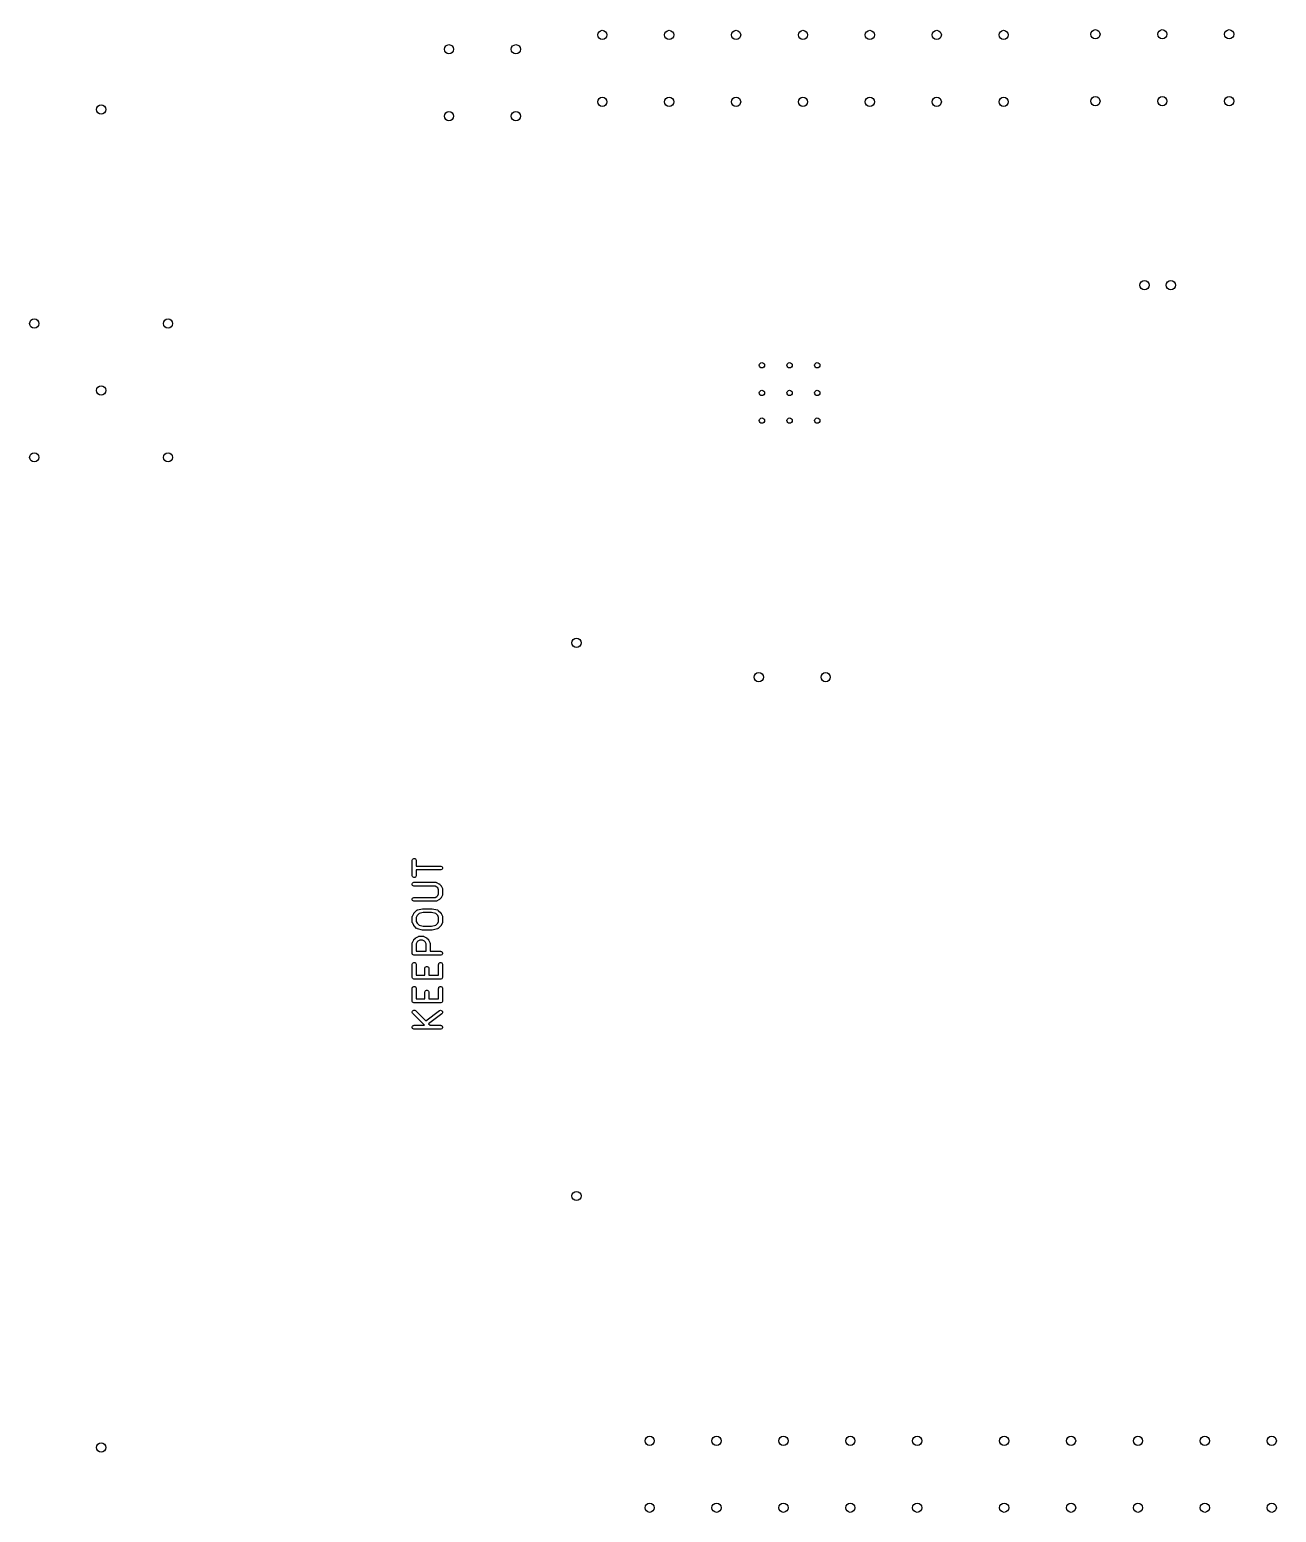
# Model space of a CAD drawing. Header units: inches. Extents: x -2.1 to 1.71, y 0.53 to 2.74.
# Drawn here: x -2.097 to -0.233, y 0.528 to 2.744 of the extents above; entities that cross this region are included whole.
import ezdxf

# ---------------------------------------------------------------- set-up
doc = ezdxf.new("R2010")
doc.units = ezdxf.units.IN
doc.header["$MEASUREMENT"] = 0
doc.layers.add('BLACK', color=250, linetype='CONTINUOUS')

msp = doc.modelspace()

# ---------------------------------------------------------------- linework, layer by layer
at = {"layer": 'BLACK', "linetype": 'CONTINUOUS'}
for p, q in [((-1.5248, 1.5031), (-1.5244, 1.5041)), ((-1.5248, 1.5025), (-1.5248, 1.5031)), ((-1.5248, 1.48), (-1.5248, 1.5025)), ((-1.5244, 1.5041), (-1.5235, 1.5049)), ((-1.5235, 1.5049), (-1.5225, 1.5054)), ((-1.5225, 1.5054), (-1.5213, 1.5054)), ((-1.5213, 1.5054), (-1.5203, 1.5049)), ((-1.5203, 1.5049), (-1.5194, 1.5041)), ((-1.5194, 1.5041), (-1.519, 1.5031)), ((-1.519, 1.5031), (-1.5189, 1.5025)), ((-1.5189, 1.5025), (-1.5189, 1.4942)), ((-1.5189, 1.4942), (-1.4825, 1.4942)), ((-1.4825, 1.4883), (-1.5189, 1.4883)), ((-1.5189, 1.4883), (-1.5189, 1.48)), ((-1.4825, 1.4942), (-1.482, 1.4941)), ((-1.482, 1.4883), (-1.4825, 1.4883)), ((-1.482, 1.4941), (-1.4809, 1.4937)), ((-1.4809, 1.4888), (-1.482, 1.4883)), ((-1.4809, 1.4937), (-1.4801, 1.4929)), ((-1.4801, 1.4896), (-1.4809, 1.4888)), ((-1.4801, 1.4929), (-1.4796, 1.4918)), ((-1.4796, 1.4907), (-1.4801, 1.4896)), ((-1.4796, 1.4918), (-1.4796, 1.4907)), ((-1.5248, 1.4794), (-1.5248, 1.48)), ((-1.5244, 1.4783), (-1.5248, 1.4794)), ((-1.5248, 1.4674), (-1.5244, 1.4685)), ((-1.5248, 1.4663), (-1.5248, 1.4674)), ((-1.5244, 1.4652), (-1.5248, 1.4663)), ((-1.5235, 1.4775), (-1.5244, 1.4783)), ((-1.5244, 1.4685), (-1.5235, 1.4693)), ((-1.5235, 1.4644), (-1.5244, 1.4652)), ((-1.5225, 1.4771), (-1.5235, 1.4775)), ((-1.5235, 1.4693), (-1.5225, 1.4698)), ((-1.5225, 1.464), (-1.5235, 1.4644)), ((-1.5213, 1.4771), (-1.5225, 1.4771)), ((-1.5225, 1.4698), (-1.5219, 1.4698)), ((-1.5219, 1.4639), (-1.5225, 1.464)), ((-1.5219, 1.4698), (-1.49, 1.4698)), ((-1.4907, 1.4639), (-1.5219, 1.4639)), ((-1.5203, 1.4775), (-1.5213, 1.4771)), ((-1.5194, 1.4783), (-1.5203, 1.4775)), ((-1.519, 1.4794), (-1.5194, 1.4783)), ((-1.5189, 1.48), (-1.519, 1.4794)), ((-1.488, 1.4626), (-1.4907, 1.4639)), ((-1.49, 1.4698), (-1.4894, 1.4698)), ((-1.4894, 1.4698), (-1.4894, 1.4697)), ((-1.4894, 1.4697), (-1.4892, 1.4697)), ((-1.4892, 1.4697), (-1.4887, 1.4695)), ((-1.4887, 1.4695), (-1.485, 1.4676)), ((-1.485, 1.4676), (-1.4847, 1.4675)), ((-1.4847, 1.4675), (-1.4846, 1.4674)), ((-1.4846, 1.4674), (-1.4846, 1.4674)), ((-1.4846, 1.4674), (-1.4845, 1.4673)), ((-1.4845, 1.4673), (-1.4844, 1.4673)), ((-1.4844, 1.4673), (-1.4842, 1.4671)), ((-1.4842, 1.4671), (-1.4823, 1.4652)), ((-1.4823, 1.4652), (-1.4821, 1.465)), ((-1.4821, 1.465), (-1.4821, 1.4649)), ((-1.4821, 1.4649), (-1.482, 1.4648)), ((-1.482, 1.4648), (-1.4819, 1.4648)), ((-1.4819, 1.4648), (-1.4819, 1.4647)), ((-1.4819, 1.4647), (-1.4818, 1.4644)), ((-1.4818, 1.4644), (-1.4799, 1.4607)), ((-1.5248, 1.4449), (-1.5244, 1.446)), ((-1.5248, 1.4438), (-1.5248, 1.4449)), ((-1.5244, 1.4427), (-1.5248, 1.4438)), ((-1.5244, 1.446), (-1.5235, 1.4468)), ((-1.5235, 1.4419), (-1.5244, 1.4427)), ((-1.5235, 1.4468), (-1.5225, 1.4473)), ((-1.5225, 1.4415), (-1.5235, 1.4419)), ((-1.5225, 1.4473), (-1.5219, 1.4473)), ((-1.5219, 1.4414), (-1.5225, 1.4415)), ((-1.5219, 1.4473), (-1.4907, 1.4473)), ((-1.49, 1.4414), (-1.5219, 1.4414)), ((-1.4907, 1.4473), (-1.488, 1.4487)), ((-1.4894, 1.4415), (-1.49, 1.4414)), ((-1.4892, 1.4415), (-1.4894, 1.4415)), ((-1.4894, 1.4415), (-1.4894, 1.4415)), ((-1.4887, 1.4417), (-1.4892, 1.4415)), ((-1.485, 1.4436), (-1.4887, 1.4417)), ((-1.4868, 1.4614), (-1.488, 1.4626)), ((-1.488, 1.4487), (-1.4868, 1.4499)), ((-1.4855, 1.4587), (-1.4868, 1.4614)), ((-1.4868, 1.4499), (-1.4855, 1.4526)), ((-1.4855, 1.4526), (-1.4855, 1.4587)), ((-1.4847, 1.4438), (-1.485, 1.4436)), ((-1.4846, 1.4438), (-1.4847, 1.4438)), ((-1.4845, 1.4439), (-1.4846, 1.4439)), ((-1.4846, 1.4439), (-1.4846, 1.4438)), ((-1.4844, 1.444), (-1.4845, 1.4439)), ((-1.4842, 1.4442), (-1.4844, 1.444)), ((-1.4823, 1.446), (-1.4842, 1.4442)), ((-1.4821, 1.4463), (-1.4823, 1.446)), ((-1.482, 1.4464), (-1.4821, 1.4463)), ((-1.4821, 1.4463), (-1.4821, 1.4463)), ((-1.4819, 1.4465), (-1.482, 1.4464)), ((-1.4818, 1.4468), (-1.4819, 1.4465)), ((-1.4819, 1.4465), (-1.4819, 1.4465)), ((-1.4799, 1.4505), (-1.4818, 1.4468)), ((-1.4799, 1.4607), (-1.4797, 1.4601)), ((-1.4797, 1.4511), (-1.4799, 1.4505)), ((-1.4797, 1.4601), (-1.4797, 1.46)), ((-1.4797, 1.46), (-1.4796, 1.4599)), ((-1.4796, 1.4513), (-1.4797, 1.4512)), ((-1.4797, 1.4512), (-1.4797, 1.4511)), ((-1.4796, 1.4599), (-1.4796, 1.4594)), ((-1.4796, 1.4594), (-1.4796, 1.4519)), ((-1.4796, 1.4519), (-1.4796, 1.4513)), ((-1.5248, 1.4188), (-1.5247, 1.4189)), ((-1.5248, 1.4187), (-1.5248, 1.4188)), ((-1.5248, 1.4181), (-1.5248, 1.4187)), ((-1.5247, 1.4189), (-1.5245, 1.4194)), ((-1.5245, 1.4194), (-1.5227, 1.4232)), ((-1.5227, 1.4232), (-1.5225, 1.4234)), ((-1.5225, 1.4235), (-1.5224, 1.4236)), ((-1.5225, 1.4234), (-1.5225, 1.4235)), ((-1.5224, 1.4236), (-1.5224, 1.4237)), ((-1.5224, 1.4237), (-1.5223, 1.4237)), ((-1.5223, 1.4237), (-1.5221, 1.424)), ((-1.5221, 1.424), (-1.5184, 1.4277)), ((-1.5176, 1.4201), (-1.5189, 1.4174)), ((-1.5184, 1.4277), (-1.5179, 1.4281)), ((-1.5179, 1.4281), (-1.5177, 1.4282)), ((-1.5177, 1.4282), (-1.5175, 1.4283)), ((-1.5148, 1.423), (-1.5176, 1.4201)), ((-1.5175, 1.4283), (-1.517, 1.4285)), ((-1.517, 1.4285), (-1.5095, 1.4304)), ((-1.5084, 1.4245), (-1.5148, 1.423)), ((-1.5095, 1.4304), (-1.5094, 1.4304)), ((-1.5094, 1.4304), (-1.5093, 1.4304)), ((-1.5093, 1.4304), (-1.5091, 1.4304)), ((-1.5091, 1.4304), (-1.5089, 1.4304)), ((-1.5089, 1.4304), (-1.5089, 1.4304)), ((-1.5089, 1.4304), (-1.5088, 1.4304)), ((-1.5088, 1.4304), (-1.4957, 1.4304)), ((-1.496, 1.4245), (-1.5084, 1.4245)), ((-1.4897, 1.423), (-1.496, 1.4245)), ((-1.4957, 1.4304), (-1.4955, 1.4304)), ((-1.4955, 1.4304), (-1.4955, 1.4304)), ((-1.4955, 1.4304), (-1.4953, 1.4304)), ((-1.4953, 1.4304), (-1.4951, 1.4304)), ((-1.4951, 1.4304), (-1.495, 1.4304)), ((-1.495, 1.4304), (-1.4949, 1.4304)), ((-1.4949, 1.4304), (-1.4874, 1.4285)), ((-1.4868, 1.4201), (-1.4897, 1.423)), ((-1.4874, 1.4285), (-1.4869, 1.4283)), ((-1.4869, 1.4283), (-1.4867, 1.4282)), ((-1.4855, 1.4174), (-1.4868, 1.4201)), ((-1.4867, 1.4282), (-1.4865, 1.4281)), ((-1.4865, 1.4281), (-1.4861, 1.4277)), ((-1.4861, 1.4277), (-1.4823, 1.424)), ((-1.4823, 1.424), (-1.4821, 1.4237)), ((-1.4821, 1.4237), (-1.4821, 1.4237)), ((-1.4821, 1.4237), (-1.482, 1.4236)), ((-1.482, 1.4236), (-1.4819, 1.4235)), ((-1.4819, 1.4235), (-1.4819, 1.4234)), ((-1.4819, 1.4234), (-1.4818, 1.4232)), ((-1.4818, 1.4232), (-1.4799, 1.4194)), ((-1.4799, 1.4194), (-1.4797, 1.4189)), ((-1.4797, 1.4189), (-1.4797, 1.4188)), ((-1.4797, 1.4188), (-1.4796, 1.4187)), ((-1.4796, 1.4187), (-1.4796, 1.4181)), ((-1.5248, 1.4106), (-1.5248, 1.4181)), ((-1.5248, 1.41), (-1.5248, 1.4106)), ((-1.5248, 1.4099), (-1.5248, 1.41)), ((-1.5247, 1.4098), (-1.5248, 1.4099)), ((-1.5245, 1.4093), (-1.5247, 1.4098)), ((-1.5227, 1.4056), (-1.5245, 1.4093)), ((-1.5225, 1.4053), (-1.5227, 1.4056)), ((-1.5225, 1.4052), (-1.5225, 1.4053)), ((-1.5224, 1.4051), (-1.5225, 1.4052)), ((-1.5223, 1.405), (-1.5224, 1.4051)), ((-1.5224, 1.4051), (-1.5224, 1.4051)), ((-1.5221, 1.4048), (-1.5223, 1.405)), ((-1.5184, 1.401), (-1.5221, 1.4048)), ((-1.5189, 1.4174), (-1.5189, 1.4113)), ((-1.5189, 1.4113), (-1.5176, 1.4086)), ((-1.5179, 1.4007), (-1.5184, 1.401)), ((-1.5177, 1.4006), (-1.5179, 1.4007)), ((-1.5175, 1.4005), (-1.5177, 1.4006)), ((-1.5176, 1.4086), (-1.5148, 1.4058)), ((-1.517, 1.4003), (-1.5175, 1.4005)), ((-1.5095, 1.3984), (-1.517, 1.4003)), ((-1.5148, 1.4058), (-1.5084, 1.4042)), ((-1.5094, 1.3984), (-1.5095, 1.3984)), ((-1.5093, 1.3984), (-1.5094, 1.3984)), ((-1.5091, 1.3983), (-1.5093, 1.3984)), ((-1.5089, 1.3983), (-1.5091, 1.3983)), ((-1.5088, 1.3983), (-1.5089, 1.3983)), ((-1.5089, 1.3983), (-1.5089, 1.3983)), ((-1.4957, 1.3983), (-1.5088, 1.3983)), ((-1.5084, 1.4042), (-1.496, 1.4042)), ((-1.496, 1.4042), (-1.4897, 1.4058)), ((-1.4955, 1.3983), (-1.4957, 1.3983)), ((-1.4953, 1.3983), (-1.4955, 1.3983)), ((-1.4955, 1.3983), (-1.4955, 1.3983)), ((-1.4951, 1.3984), (-1.4953, 1.3983)), ((-1.495, 1.3984), (-1.4951, 1.3984)), ((-1.4949, 1.3984), (-1.495, 1.3984)), ((-1.4874, 1.4003), (-1.4949, 1.3984)), ((-1.4897, 1.4058), (-1.4868, 1.4086)), ((-1.4869, 1.4005), (-1.4874, 1.4003)), ((-1.4867, 1.4006), (-1.4869, 1.4005)), ((-1.4868, 1.4086), (-1.4855, 1.4113)), ((-1.4865, 1.4007), (-1.4867, 1.4006)), ((-1.4861, 1.401), (-1.4865, 1.4007)), ((-1.4823, 1.4048), (-1.4861, 1.401)), ((-1.4855, 1.4113), (-1.4855, 1.4174)), ((-1.4821, 1.405), (-1.4823, 1.4048)), ((-1.482, 1.4051), (-1.4821, 1.4051)), ((-1.4821, 1.4051), (-1.4821, 1.405)), ((-1.4819, 1.4052), (-1.482, 1.4051)), ((-1.4818, 1.4056), (-1.4819, 1.4053)), ((-1.4819, 1.4053), (-1.4819, 1.4052)), ((-1.4799, 1.4093), (-1.4818, 1.4056)), ((-1.4797, 1.4098), (-1.4799, 1.4093)), ((-1.4796, 1.41), (-1.4797, 1.4099)), ((-1.4797, 1.4099), (-1.4797, 1.4098)), ((-1.4796, 1.4181), (-1.4796, 1.4106)), ((-1.4796, 1.4106), (-1.4796, 1.41)), ((-1.5248, 1.3794), (-1.5247, 1.3795)), ((-1.5248, 1.3793), (-1.5248, 1.3794)), ((-1.5248, 1.3787), (-1.5248, 1.3793)), ((-1.5248, 1.3638), (-1.5248, 1.3787)), ((-1.5247, 1.3795), (-1.5245, 1.3801)), ((-1.5245, 1.3801), (-1.5227, 1.3838)), ((-1.5227, 1.3838), (-1.5225, 1.3841)), ((-1.5225, 1.3841), (-1.5224, 1.3842)), ((-1.5225, 1.3841), (-1.5225, 1.3841)), ((-1.5224, 1.3843), (-1.5223, 1.3844)), ((-1.5224, 1.3842), (-1.5224, 1.3843)), ((-1.5223, 1.3844), (-1.5221, 1.3846)), ((-1.5221, 1.3846), (-1.5202, 1.3865)), ((-1.5202, 1.3865), (-1.52, 1.3866)), ((-1.52, 1.3867), (-1.5199, 1.3868)), ((-1.52, 1.3866), (-1.52, 1.3867)), ((-1.5199, 1.3868), (-1.5198, 1.3868)), ((-1.5198, 1.3868), (-1.5197, 1.3869)), ((-1.5197, 1.3869), (-1.5195, 1.387)), ((-1.5195, 1.387), (-1.5157, 1.3889)), ((-1.5176, 1.3807), (-1.5189, 1.3781)), ((-1.5189, 1.3781), (-1.5189, 1.3667)), ((-1.5164, 1.3819), (-1.5176, 1.3807)), ((-1.5137, 1.3833), (-1.5164, 1.3819)), ((-1.5157, 1.3889), (-1.5152, 1.3891)), ((-1.5152, 1.3891), (-1.5151, 1.3891)), ((-1.5151, 1.3891), (-1.515, 1.3891)), ((-1.515, 1.3891), (-1.5144, 1.3892)), ((-1.5144, 1.3892), (-1.5088, 1.3892)), ((-1.5095, 1.3833), (-1.5137, 1.3833)), ((-1.5068, 1.3819), (-1.5095, 1.3833)), ((-1.5088, 1.3892), (-1.5082, 1.3891)), ((-1.5082, 1.3891), (-1.5081, 1.3891)), ((-1.5081, 1.3891), (-1.508, 1.3891)), ((-1.508, 1.3891), (-1.5075, 1.3889)), ((-1.5075, 1.3889), (-1.5037, 1.387)), ((-1.5056, 1.3807), (-1.5068, 1.3819)), ((-1.5042, 1.3781), (-1.5056, 1.3807)), ((-1.5042, 1.3667), (-1.5042, 1.3781)), ((-1.5037, 1.387), (-1.5035, 1.3869)), ((-1.5035, 1.3869), (-1.5034, 1.3868)), ((-1.5034, 1.3868), (-1.5033, 1.3868)), ((-1.5033, 1.3868), (-1.5032, 1.3867)), ((-1.5032, 1.3867), (-1.5032, 1.3866)), ((-1.5032, 1.3866), (-1.5029, 1.3865)), ((-1.5029, 1.3865), (-1.5011, 1.3846)), ((-1.5011, 1.3846), (-1.5009, 1.3844)), ((-1.5009, 1.3844), (-1.5008, 1.3843)), ((-1.5008, 1.3843), (-1.5008, 1.3842)), ((-1.5008, 1.3842), (-1.5007, 1.3841)), ((-1.5007, 1.3841), (-1.5007, 1.3841)), ((-1.5007, 1.3841), (-1.5005, 1.3838)), ((-1.5005, 1.3838), (-1.4986, 1.3801)), ((-1.4986, 1.3801), (-1.4984, 1.3795)), ((-1.4984, 1.3795), (-1.4984, 1.3794)), ((-1.4984, 1.3794), (-1.4984, 1.3793)), ((-1.4984, 1.3793), (-1.4983, 1.3787)), ((-1.4983, 1.3787), (-1.4983, 1.3667)), ((-1.5248, 1.3632), (-1.5248, 1.3638)), ((-1.5244, 1.3621), (-1.5248, 1.3632)), ((-1.5235, 1.3613), (-1.5244, 1.3621)), ((-1.5225, 1.3609), (-1.5235, 1.3613)), ((-1.5219, 1.3608), (-1.5225, 1.3609)), ((-1.4825, 1.3608), (-1.5219, 1.3608)), ((-1.5189, 1.3667), (-1.5042, 1.3667)), ((-1.4983, 1.3667), (-1.4825, 1.3667)), ((-1.4825, 1.3667), (-1.482, 1.3666)), ((-1.482, 1.3609), (-1.4825, 1.3608)), ((-1.482, 1.3666), (-1.4809, 1.3662)), ((-1.4809, 1.3613), (-1.482, 1.3609)), ((-1.4809, 1.3662), (-1.4801, 1.3654)), ((-1.4801, 1.3621), (-1.4809, 1.3613)), ((-1.4801, 1.3654), (-1.4796, 1.3643)), ((-1.4796, 1.3632), (-1.4801, 1.3621)), ((-1.4796, 1.3643), (-1.4796, 1.3632)), ((-1.5248, 1.3475), (-1.5244, 1.3485)), ((-1.5248, 1.3469), (-1.5248, 1.3475)), ((-1.5248, 1.3281), (-1.5248, 1.3469)), ((-1.5244, 1.3485), (-1.5235, 1.3493)), ((-1.5235, 1.3493), (-1.5225, 1.3498)), ((-1.5225, 1.3498), (-1.5213, 1.3498)), ((-1.5213, 1.3498), (-1.5203, 1.3493)), ((-1.5203, 1.3493), (-1.5194, 1.3485)), ((-1.5194, 1.3485), (-1.519, 1.3475)), ((-1.519, 1.3475), (-1.5189, 1.3469)), ((-1.5189, 1.3469), (-1.5189, 1.3311)), ((-1.5189, 1.3311), (-1.5061, 1.3311)), ((-1.5061, 1.3413), (-1.506, 1.3418)), ((-1.5061, 1.3311), (-1.5061, 1.3413)), ((-1.506, 1.3418), (-1.5056, 1.3429)), ((-1.5056, 1.3429), (-1.5048, 1.3437)), ((-1.5048, 1.3437), (-1.5037, 1.3442)), ((-1.5037, 1.3442), (-1.5026, 1.3442)), ((-1.5026, 1.3442), (-1.5015, 1.3437)), ((-1.5015, 1.3437), (-1.5007, 1.3429)), ((-1.5007, 1.3429), (-1.5003, 1.3418)), ((-1.5003, 1.3418), (-1.5002, 1.3413)), ((-1.5002, 1.3413), (-1.5002, 1.3311)), ((-1.5002, 1.3311), (-1.4855, 1.3311)), ((-1.4855, 1.3469), (-1.4854, 1.3475)), ((-1.4855, 1.3311), (-1.4855, 1.3469)), ((-1.4854, 1.3475), (-1.485, 1.3485)), ((-1.485, 1.3485), (-1.4842, 1.3493)), ((-1.4842, 1.3493), (-1.4831, 1.3498)), ((-1.4831, 1.3498), (-1.482, 1.3498)), ((-1.482, 1.3498), (-1.4809, 1.3493)), ((-1.4809, 1.3493), (-1.4801, 1.3485)), ((-1.4801, 1.3485), (-1.4796, 1.3475)), ((-1.4796, 1.3475), (-1.4796, 1.3469)), ((-1.4796, 1.3469), (-1.4796, 1.3281)), ((-1.5248, 1.3276), (-1.5248, 1.3281)), ((-1.5244, 1.3265), (-1.5248, 1.3276)), ((-1.5248, 1.3118), (-1.5244, 1.3129)), ((-1.5248, 1.3113), (-1.5248, 1.3118)), ((-1.5248, 1.2925), (-1.5248, 1.3113)), ((-1.5235, 1.3257), (-1.5244, 1.3265)), ((-1.5244, 1.3129), (-1.5235, 1.3137)), ((-1.5225, 1.3252), (-1.5235, 1.3257)), ((-1.5235, 1.3137), (-1.5225, 1.3142)), ((-1.5219, 1.3252), (-1.5225, 1.3252)), ((-1.5225, 1.3142), (-1.5213, 1.3142)), ((-1.4825, 1.3252), (-1.5219, 1.3252)), ((-1.5213, 1.3142), (-1.5203, 1.3137)), ((-1.5203, 1.3137), (-1.5194, 1.3129)), ((-1.5194, 1.3129), (-1.519, 1.3118)), ((-1.519, 1.3118), (-1.5189, 1.3113)), ((-1.5189, 1.3113), (-1.5189, 1.2955)), ((-1.5056, 1.3073), (-1.5048, 1.3081)), ((-1.5048, 1.3081), (-1.5037, 1.3085)), ((-1.5037, 1.3085), (-1.5026, 1.3085)), ((-1.5026, 1.3085), (-1.5015, 1.3081)), ((-1.5015, 1.3081), (-1.5007, 1.3073)), ((-1.4855, 1.3113), (-1.4854, 1.3118)), ((-1.4855, 1.2955), (-1.4855, 1.3113)), ((-1.4854, 1.3118), (-1.485, 1.3129)), ((-1.485, 1.3129), (-1.4842, 1.3137)), ((-1.4842, 1.3137), (-1.4831, 1.3142)), ((-1.4831, 1.3142), (-1.482, 1.3142)), ((-1.482, 1.3252), (-1.4825, 1.3252)), ((-1.4809, 1.3257), (-1.482, 1.3252)), ((-1.482, 1.3142), (-1.4809, 1.3137)), ((-1.4801, 1.3265), (-1.4809, 1.3257)), ((-1.4809, 1.3137), (-1.4801, 1.3129)), ((-1.4796, 1.3276), (-1.4801, 1.3265)), ((-1.4801, 1.3129), (-1.4796, 1.3118)), ((-1.4796, 1.3281), (-1.4796, 1.3276)), ((-1.4796, 1.3118), (-1.4796, 1.3113)), ((-1.4796, 1.3113), (-1.4796, 1.2925)), ((-1.5248, 1.2919), (-1.5248, 1.2925)), ((-1.5244, 1.2909), (-1.5248, 1.2919)), ((-1.5235, 1.2901), (-1.5244, 1.2909)), ((-1.5225, 1.2896), (-1.5235, 1.2901)), ((-1.5219, 1.2896), (-1.5225, 1.2896)), ((-1.4825, 1.2896), (-1.5219, 1.2896)), ((-1.5189, 1.2955), (-1.5061, 1.2955)), ((-1.5061, 1.3056), (-1.506, 1.3062)), ((-1.5061, 1.2955), (-1.5061, 1.3056)), ((-1.506, 1.3062), (-1.5056, 1.3073)), ((-1.5007, 1.3073), (-1.5003, 1.3062)), ((-1.5003, 1.3062), (-1.5002, 1.3056)), ((-1.5002, 1.3056), (-1.5002, 1.2955)), ((-1.5002, 1.2955), (-1.4855, 1.2955)), ((-1.482, 1.2896), (-1.4825, 1.2896)), ((-1.4809, 1.2901), (-1.482, 1.2896)), ((-1.4801, 1.2909), (-1.4809, 1.2901)), ((-1.4796, 1.2919), (-1.4801, 1.2909)), ((-1.4796, 1.2925), (-1.4796, 1.2919)), ((-1.5248, 1.2762), (-1.5244, 1.2773)), ((-1.5248, 1.2751), (-1.5248, 1.2762)), ((-1.5244, 1.274), (-1.5248, 1.2751)), ((-1.5244, 1.2773), (-1.5235, 1.2781)), ((-1.524, 1.2735), (-1.5244, 1.274)), ((-1.5065, 1.2561), (-1.524, 1.2735)), ((-1.5235, 1.2781), (-1.5225, 1.2785)), ((-1.5225, 1.2785), (-1.5213, 1.2785)), ((-1.5213, 1.2785), (-1.5203, 1.2781)), ((-1.5203, 1.2781), (-1.5198, 1.2777)), ((-1.5198, 1.2777), (-1.5047, 1.2627)), ((-1.5047, 1.2627), (-1.4843, 1.278)), ((-1.4808, 1.2733), (-1.5005, 1.2584)), ((-1.4843, 1.278), (-1.4838, 1.2783)), ((-1.4838, 1.2783), (-1.4827, 1.2786)), ((-1.4827, 1.2786), (-1.4815, 1.2784)), ((-1.4815, 1.2784), (-1.4806, 1.2778)), ((-1.4803, 1.2737), (-1.4808, 1.2733)), ((-1.4806, 1.2778), (-1.4799, 1.2769)), ((-1.4797, 1.2747), (-1.4803, 1.2737)), ((-1.4799, 1.2769), (-1.4796, 1.2758)), ((-1.4796, 1.2758), (-1.4797, 1.2747)), ((-1.5248, 1.2537), (-1.5244, 1.2548)), ((-1.5248, 1.2526), (-1.5248, 1.2537)), ((-1.5244, 1.2515), (-1.5248, 1.2526)), ((-1.5244, 1.2548), (-1.5235, 1.2556)), ((-1.5235, 1.2507), (-1.5244, 1.2515)), ((-1.5235, 1.2556), (-1.5225, 1.256)), ((-1.5225, 1.2502), (-1.5235, 1.2507)), ((-1.5225, 1.256), (-1.5219, 1.2561)), ((-1.5219, 1.2502), (-1.5225, 1.2502)), ((-1.5219, 1.2561), (-1.5065, 1.2561)), ((-1.4825, 1.2502), (-1.5219, 1.2502)), ((-1.5005, 1.2584), (-1.4982, 1.2561)), ((-1.4982, 1.2561), (-1.4825, 1.2561)), ((-1.4825, 1.2561), (-1.482, 1.256)), ((-1.482, 1.2502), (-1.4825, 1.2502)), ((-1.482, 1.256), (-1.4809, 1.2556)), ((-1.4809, 1.2507), (-1.482, 1.2502)), ((-1.4809, 1.2556), (-1.4801, 1.2548)), ((-1.4801, 1.2515), (-1.4809, 1.2507)), ((-1.4801, 1.2548), (-1.4796, 1.2537)), ((-1.4796, 1.2526), (-1.4801, 1.2515)), ((-1.4796, 1.2537), (-1.4796, 1.2526))]:
    msp.add_line(p, q, dxfattribs=at)
at = {"layer": 'BLACK'}
for centre, radius in [((-1.2408, 2.7364), 0.00689), ((-1.2408, 2.7364), 0.00689), ((-1.1408, 2.7364), 0.00689), ((-1.1408, 2.7364), 0.00689), ((-1.0408, 2.7364), 0.00689), ((-1.0408, 2.7364), 0.00689), ((-0.9408, 2.7364), 0.00689), ((-0.9408, 2.7364), 0.00689), ((-0.8408, 2.7364), 0.00689), ((-0.8408, 2.7364), 0.00689), ((-0.7408, 2.7364), 0.00689), ((-0.7408, 2.7364), 0.00689), ((-0.6408, 2.7364), 0.00689), ((-0.6408, 2.7364), 0.00689), ((-0.5036, 2.7374), 0.00689), ((-0.5036, 2.7374), 0.00689), ((-0.4036, 2.7374), 0.00689), ((-0.4036, 2.7374), 0.00689), ((-0.3036, 2.7374), 0.00689), ((-0.3036, 2.7374), 0.00689), ((-1.47, 2.715), 0.00689), ((-1.47, 2.715), 0.00689), ((-1.37, 2.715), 0.00689), ((-1.37, 2.715), 0.00689), ((-1.2408, 2.6364), 0.00689), ((-1.2408, 2.6364), 0.00689), ((-1.1408, 2.6364), 0.00689), ((-1.1408, 2.6364), 0.00689), ((-1.0408, 2.6364), 0.00689), ((-1.0408, 2.6364), 0.00689), ((-0.9408, 2.6364), 0.00689), ((-0.9408, 2.6364), 0.00689), ((-0.8408, 2.6364), 0.00689), ((-0.8408, 2.6364), 0.00689), ((-0.7408, 2.6364), 0.00689), ((-0.7408, 2.6364), 0.00689), ((-0.6408, 2.6364), 0.00689), ((-0.6408, 2.6364), 0.00689), ((-0.5036, 2.6374), 0.00689), ((-0.5036, 2.6374), 0.00689), ((-0.4036, 2.6374), 0.00689), ((-0.4036, 2.6374), 0.00689), ((-0.3036, 2.6374), 0.00689), ((-0.3036, 2.6374), 0.00689), ((-1.99, 2.625), 0.00689), ((-1.99, 2.625), 0.00689), ((-1.47, 2.615), 0.00689), ((-1.47, 2.615), 0.00689), ((-1.37, 2.615), 0.00689), ((-1.37, 2.615), 0.00689), ((-0.4302, 2.3624), 0.00689), ((-0.4302, 2.3624), 0.00689), ((-0.3908, 2.3624), 0.00689), ((-0.3908, 2.3624), 0.00689), ((-2.09, 2.305), 0.00689), ((-2.09, 2.305), 0.00689), ((-1.89, 2.305), 0.00689), ((-1.89, 2.305), 0.00689), ((-1.0021, 2.2426), 0.00394), ((-1.0021, 2.2426), 0.00394), ((-0.9608, 2.2426), 0.00394), ((-0.9608, 2.2426), 0.00394), ((-0.9194, 2.2426), 0.00394), ((-0.9194, 2.2426), 0.00394), ((-1.99, 2.205), 0.00689), ((-1.99, 2.205), 0.00689), ((-1.0021, 2.2013), 0.00394), ((-1.0021, 2.2013), 0.00394), ((-0.9608, 2.2013), 0.00394), ((-0.9608, 2.2013), 0.00394), ((-0.9194, 2.2013), 0.00394), ((-0.9194, 2.2013), 0.00394), ((-1.0021, 2.1599), 0.00394), ((-1.0021, 2.1599), 0.00394), ((-0.9608, 2.1599), 0.00394), ((-0.9608, 2.1599), 0.00394), ((-0.9194, 2.1599), 0.00394), ((-0.9194, 2.1599), 0.00394), ((-2.09, 2.105), 0.00689), ((-2.09, 2.105), 0.00689), ((-1.89, 2.105), 0.00689), ((-1.89, 2.105), 0.00689), ((-1.2794, 1.8278), 0.00689), ((-1.2794, 1.8278), 0.00689), ((-1.0069, 1.7765), 0.00689), ((-1.0069, 1.7765), 0.00689), ((-0.9069, 1.7765), 0.00689), ((-0.9069, 1.7765), 0.00689), ((-1.2794, 1.001), 0.00689), ((-1.2794, 1.001), 0.00689), ((-1.99, 0.625), 0.00689), ((-1.99, 0.625), 0.00689), ((-1.17, 0.635), 0.00689), ((-1.17, 0.635), 0.00689), ((-1.07, 0.635), 0.00689), ((-1.07, 0.635), 0.00689), ((-0.97, 0.635), 0.00689), ((-0.97, 0.635), 0.00689), ((-0.87, 0.635), 0.00689), ((-0.87, 0.635), 0.00689), ((-0.77, 0.635), 0.00689), ((-0.77, 0.635), 0.00689), ((-0.64, 0.635), 0.00689), ((-0.64, 0.635), 0.00689), ((-0.54, 0.635), 0.00689), ((-0.54, 0.635), 0.00689), ((-0.44, 0.635), 0.00689), ((-0.44, 0.635), 0.00689), ((-0.34, 0.635), 0.00689), ((-0.34, 0.635), 0.00689), ((-0.24, 0.635), 0.00689), ((-0.24, 0.635), 0.00689), ((-1.17, 0.535), 0.00689), ((-1.17, 0.535), 0.00689), ((-1.07, 0.535), 0.00689), ((-1.07, 0.535), 0.00689), ((-0.97, 0.535), 0.00689), ((-0.97, 0.535), 0.00689), ((-0.87, 0.535), 0.00689), ((-0.87, 0.535), 0.00689), ((-0.77, 0.535), 0.00689), ((-0.77, 0.535), 0.00689), ((-0.64, 0.535), 0.00689), ((-0.64, 0.535), 0.00689), ((-0.54, 0.535), 0.00689), ((-0.54, 0.535), 0.00689), ((-0.44, 0.535), 0.00689), ((-0.44, 0.535), 0.00689), ((-0.34, 0.535), 0.00689), ((-0.34, 0.535), 0.00689), ((-0.24, 0.535), 0.00689), ((-0.24, 0.535), 0.00689)]:
    msp.add_circle(centre, radius, dxfattribs=at)

doc.saveas('drawing.dxf')
